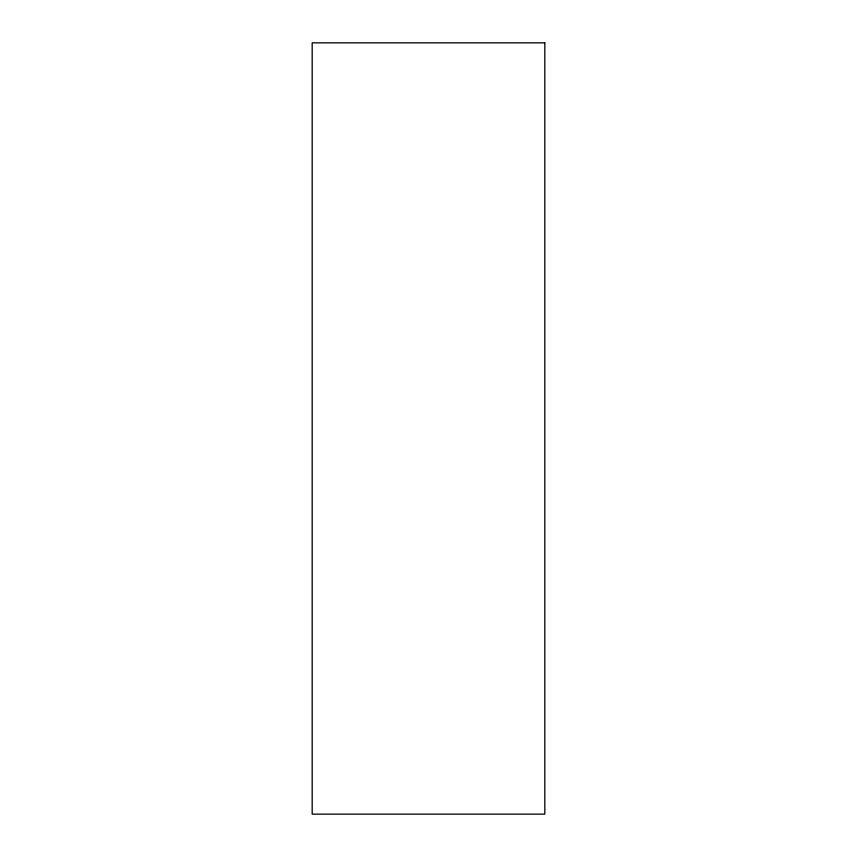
<?xml version="1.0" encoding="UTF-8"?>
<svg xmlns="http://www.w3.org/2000/svg" width="857" height="857" viewBox="0 0 857 857"><rect width="100%" height="100%" fill="white"/><g stroke="black" fill="none" stroke-linecap="round" stroke-linejoin="round"><path stroke-width="1.29" d="M544.816 42.85L312.184 42.85L312.184 814.15L544.816 814.15L544.816 42.85"/></g></svg>
